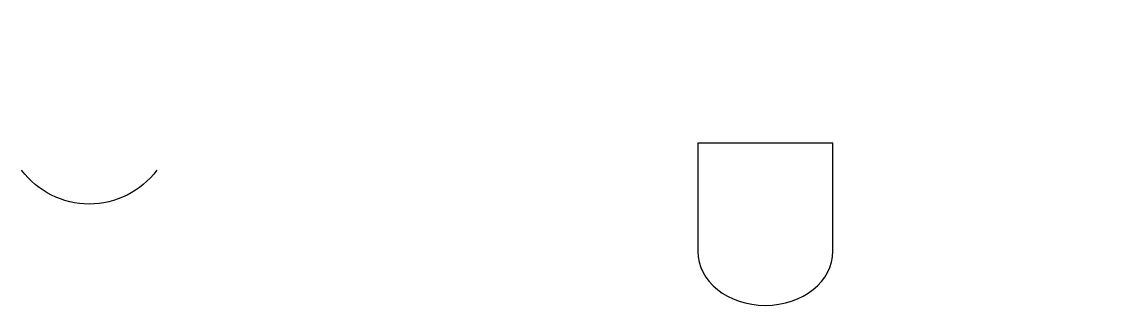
# Model space of a CAD drawing. Header units: metres. Extents: x 999950 to 1000030, y 499990 to 500011.
import ezdxf

# ---------------------------------------------------------------- set-up
doc = ezdxf.new("R2010")
doc.units = ezdxf.units.M

msp = doc.modelspace()

# ---------------------------------------------------------------- linework, layer by layer
at = {"color": 3, "extrusion": (0, -0.6, 0.8)}
msp.add_lwpolyline([(1000020, 400000), (1000030, 400000), (1000030, 400010)], dxfattribs=at)
at = {"color": 1, "extrusion": (0, -0.6, 0.8), "elevation": -299990}
msp.add_lwpolyline([(1000000, 400000, 1), (1000010, 400000), (1000010, 400010), (1000000, 400010)], format="xyb", close=True, dxfattribs=at)
at = {"color": 5, "extrusion": (0, 0, -1)}
msp.add_lwpolyline([(-999960, 500000, 0.5), (-999950, 500000)], format="xyb", dxfattribs=at)

doc.saveas('drawing.dxf')
